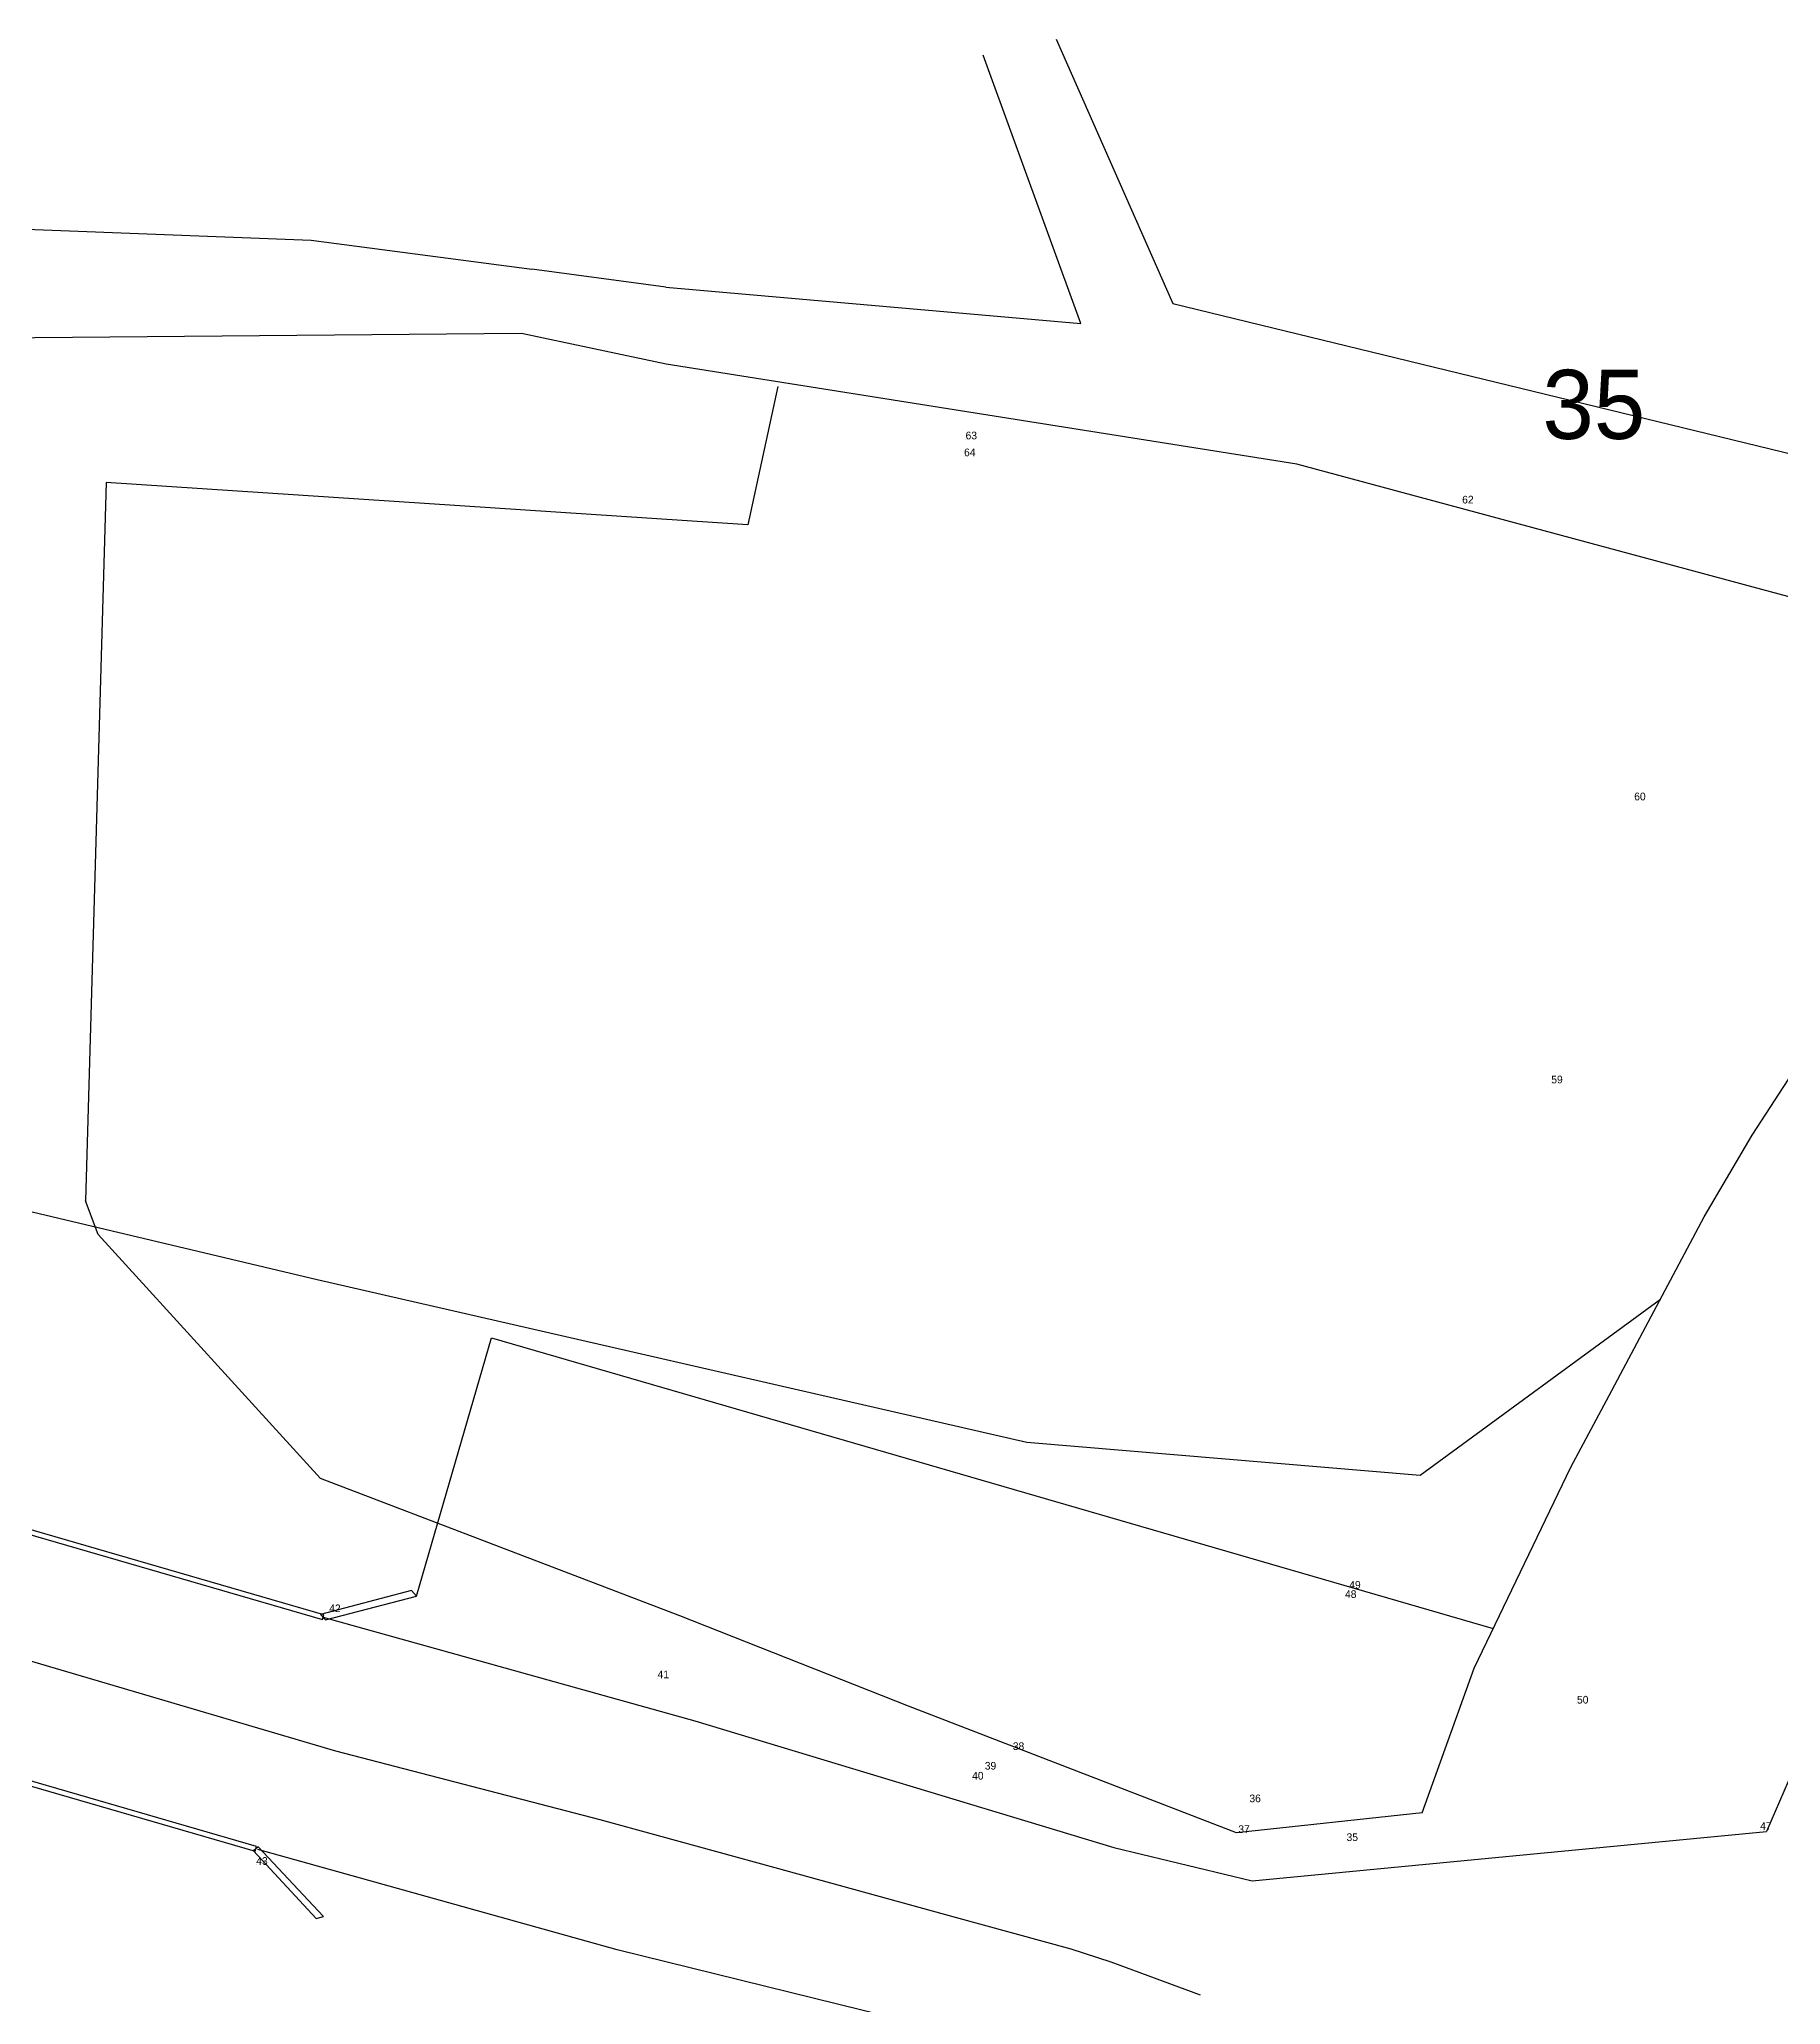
# Model space of a CAD drawing. Extents: x 550815 to 552079, y 1838416 to 1840178.
# Drawn here: x 550920.5 to 550965.9, y 1838653.8 to 1838705 of the extents above; entities that cross this region are included whole.
import ezdxf

# ---------------------------------------------------------------- set-up
doc = ezdxf.new("R2010")
doc.units = 0
for name, color, linetype in [('Level 1', 7, 'Continuous'), ('Level 10', 7, 'Continuous'), ('Level 12', 7, 'Continuous'), ('Level 22', 7, 'Continuous'), ('Level 23', 7, 'Continuous'), ('Level 27', 7, 'Continuous'), ('Level 31', 7, 'Continuous'), ('Level 5', 7, 'Continuous'), ('Level 50', 7, 'Continuous'), ('Level 7', 7, 'Continuous')]:
    doc.layers.add(name, color=color, linetype=linetype)

msp = doc.modelspace()

# ---------------------------------------------------------------- linework, layer by layer
at = {"layer": 'Level 1'}
for p, q in [((550930.334, 1838664.459), (550932.285, 1838671.182)), ((550932.285, 1838671.182), (550958.364, 1838663.611))]:
    msp.add_line(p, q, dxfattribs=at)
at = {"layer": 'Level 10'}
msp.add_line((550933.071, 1838697.333), (550916.801, 1838697.191), dxfattribs=at)
for points in [[(550916.57, 1838700.191), (550927.59, 1838699.763), (550933.34, 1838699.013)], [(550973.251, 1838688.541), (550953.251, 1838693.931), (550936.836, 1838696.54)], [(550956.518, 1838658.815), (550957.87, 1838662.584), (550960.386, 1838667.812), (550961.384, 1838669.685), (550963.865, 1838674.338), (550965.109, 1838676.458), (550968.763, 1838682.075), (550973.251, 1838688.541)]]:
    msp.add_lwpolyline(points, dxfattribs=at)
at = {"layer": 'Level 22'}
for p, q in [((550927.9, 1838663.91), (550937.58, 1838661.21)), ((550967.91, 1838663.94), (550965.48, 1838658.33)), ((550937.58, 1838661.21), (550948.49, 1838657.91)), ((550952.09, 1838657.04), (550965.48, 1838658.33)), ((550952.09, 1838657.04), (550965.48, 1838658.33)), ((550935.56, 1838655.25), (550926.2, 1838657.86)), ((550948.49, 1838657.91), (550952.09, 1838657.04)), ((550947.16, 1838652.39), (550935.56, 1838655.25))]:
    msp.add_line(p, q, dxfattribs=at)
msp.add_lwpolyline([(550908.989, 1838666.13), (550915.943, 1838664.046), (550928.221, 1838660.426), (550935.104, 1838658.639), (550939.663, 1838657.389), (550944.362, 1838656.1), (550947.369, 1838655.275), (550948.409, 1838654.935), (550950.742, 1838654.077)], dxfattribs=at)
at = {"layer": 'Level 23'}
for p, q in [((550937.19, 1838663.94), (550927.83, 1838667.52)), ((550943.14, 1838661.59), (550937.19, 1838663.94)), ((550951.68, 1838658.29), (550943.14, 1838661.59)), ((550956.518, 1838658.815), (550951.68, 1838658.29))]:
    msp.add_line(p, q, dxfattribs=at)
at = {"layer": 'Level 27'}
for points in [[(550927.882, 1838663.85), (550927.918, 1838663.97), (550907.791, 1838669.813), (550907.675, 1838669.716)], [(550930.334, 1838664.459), (550930.2, 1838664.603), (550927.833, 1838663.982), (550927.967, 1838663.838)], [(550926.131, 1838657.818), (550926.166, 1838657.938), (550905.959, 1838663.805), (550906.005, 1838663.661)], [(550927.721, 1838656.061), (550927.91, 1838656.111), (550926.207, 1838657.927), (550926.091, 1838657.829)]]:
    msp.add_lwpolyline(points, close=True, dxfattribs=at)
at = {"layer": 'Level 31'}
for p, q in [((550922.253, 1838693.458), (550921.714, 1838674.755)), ((550938.959, 1838692.352), (550922.253, 1838693.458)), ((550922.04, 1838673.87), (550927.83, 1838667.52))]:
    msp.add_line(p, q, dxfattribs=at)
for points in [[(550939.739, 1838695.956), (550938.959, 1838692.352)], [(550922.04, 1838673.87), (550921.714, 1838674.755)]]:
    msp.add_lwpolyline(points, dxfattribs=at)
at = {"layer": 'Level 5'}
for p, q in [((550947.63, 1838697.6), (550945.091, 1838704.586)), ((550936.825, 1838698.54), (550933.34, 1838699.013)), ((550936.825, 1838698.54), (550947.63, 1838697.6)), ((550936.836, 1838696.54), (550933.071, 1838697.333))]:
    msp.add_line(p, q, dxfattribs=at)
msp.add_lwpolyline([(550946.989, 1838704.997), (550950.027, 1838698.113), (550974.961, 1838692.052)], dxfattribs=at)
at = {"layer": 'Level 50'}
msp.add_lwpolyline([(550915.494, 1838675.607), (550927.742, 1838672.702), (550946.225, 1838668.466), (550956.467, 1838667.606), (550962.72, 1838672.191)], dxfattribs=at)
at = {"layer": 'Level 7'}
for p, q in [((550944.634, 1838694.584), (550944.634, 1838694.584)), ((550959.651, 1838694.59), (550959.651, 1838694.59)), ((550944.592, 1838694.138), (550944.592, 1838694.138)), ((550957.557, 1838692.909), (550957.557, 1838692.909)), ((550957.557, 1838692.909), (550957.557, 1838692.909)), ((550962.042, 1838685.18), (550962.042, 1838685.18)), ((550962.042, 1838685.18), (550962.042, 1838685.18)), ((550959.883, 1838677.809), (550959.883, 1838677.809)), ((550959.883, 1838677.809), (550959.883, 1838677.809)), ((550954.508, 1838664.406), (550954.508, 1838664.406)), ((550954.625, 1838664.654), (550954.625, 1838664.654)), ((550928.056, 1838664.04), (550928.056, 1838664.04)), ((550936.608, 1838662.322), (550936.608, 1838662.322)), ((550960.549, 1838661.658), (550960.549, 1838661.658)), ((550945.863, 1838660.452), (550945.863, 1838660.452)), ((550945.127, 1838659.942), (550945.127, 1838659.942)), ((550944.803, 1838659.681), (550944.803, 1838659.681)), ((550952.025, 1838659.092), (550952.025, 1838659.092)), ((550951.732, 1838658.292), (550951.732, 1838658.292)), ((550965.321, 1838658.37), (550965.321, 1838658.37)), ((550954.554, 1838658.076), (550954.554, 1838658.076)), ((550926.155, 1838657.461), (550926.155, 1838657.461))]:
    msp.add_line(p, q, dxfattribs=at)

# ---------------------------------------------------------------- texts
at = {"layer": 'Level 12'}
for s, height, p in [('35', 1.8, (550959.65, 1838694.59)), ('63', 0.2, (550944.63, 1838694.58)), ('64', 0.2, (550944.59, 1838694.14)), ('62', 0.2, (550957.56, 1838692.91)), ('62', 0.2, (550957.56, 1838692.91)), ('60', 0.2, (550962.04, 1838685.18)), ('60', 0.2, (550962.04, 1838685.18)), ('59', 0.2, (550959.88, 1838677.81)), ('59', 0.2, (550959.88, 1838677.81)), ('49', 0.2, (550954.62, 1838664.65)), ('48', 0.2, (550954.51, 1838664.41)), ('42', 0.2, (550928.06, 1838664.04)), ('41', 0.2, (550936.61, 1838662.32)), ('50', 0.2, (550960.55, 1838661.66)), ('38', 0.2, (550945.86, 1838660.45)), ('40', 0.2, (550944.8, 1838659.68)), ('39', 0.2, (550945.13, 1838659.94)), ('36', 0.2, (550952.02, 1838659.09)), ('37', 0.2, (550951.73, 1838658.29)), ('35', 0.2, (550954.55, 1838658.08)), ('47', 0.2, (550965.32, 1838658.37)), ('43', 0.2, (550926.16, 1838657.46))]:
    msp.add_text(s, height=height, dxfattribs=at).set_placement(p)

doc.saveas('drawing.dxf')
